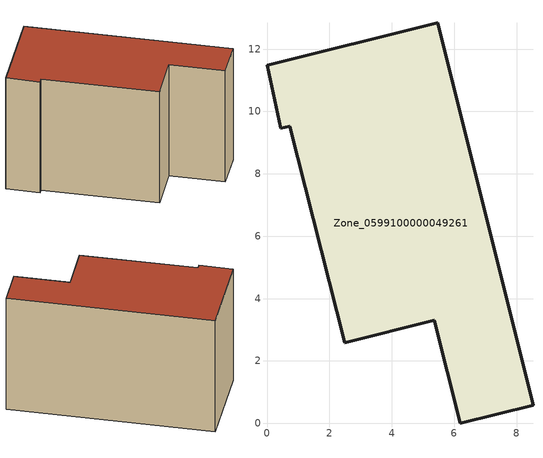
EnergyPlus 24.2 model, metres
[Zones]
Zone_0599100000049261
 floor ground (C_G): 5.47,12.85 8.53,0.58 6.19,0 5.37,3.31 2.5,2.59 0.73,9.53 0.45,9.46 0,11.48 z0
 wall outside (C_F): 8.53,0.58 5.47,12.85 0,11.48 0.45,9.46 0.73,9.53 2.5,2.59 5.37,3.31 6.19,0 8.53,0.58 z0:7.9
 roof outside (C_R): 6.19,0 8.53,0.58 5.47,12.85 0,11.48 0.45,9.46 0.73,9.53 2.5,2.59 5.37,3.31 z7.9
[BUILDING]
Pand.0599100000049261: North Axis=0; Terrain=City; Loads Convergence Tolerance Value=0.04; Temperature Convergence Tolerance Value=0.4; Solar Distribution=FullExterior; Maximum Number of Warmup Days=25; Minimum Number of Warmup Days=1
[Site:Location]
Rotterdam.The.Hague.AP_ZH_NLD Design_Conditions: Latitude=51.96; Longitude=4.45; Time Zone=1; Elevation=-4.5
[SITE:GROUNDTEMPERATURE:BUILDINGSURFACE]
18, 18, 18, 18, 18, 18, 18, 18, 18, 18, 18, 18
[MATERIAL] Thermal Absorptance=0.9; Solar Absorptance=0.7; Visible Absorptance=0.7
Name | Roughness | Thickness | Conductivity | Density | Specific Heat
G.TI.1975-1991 | MediumSmooth | 0.15 | 0.288461 | 540 | 1210
F.TI.1975-1991 | Rough | 0.3 | 0.230769 | 1920 | 840
R.TI.1975-1991 | MediumRough | 0.2 | 0.153846 | 1500 | 1000
[CONSTRUCTION]
C_G: G.TI.1975-1991
C_F: F.TI.1975-1991
C_R: R.TI.1975-1991
[ZONE]
Zone_0599100000049261: Type=1; Multiplier=1; Ceiling Height=Autocalculate; Volume=Autocalculate; Floor Area=autocalculate; Part of Total Floor Area=Yes
[ZONEINFILTRATION:DESIGNFLOWRATE]
Infil_Zone_0599100000049261: Zone or ZoneList or Space or SpaceList=Zone_0599100000049261; Schedule=AlwaysOn; Design Flow Rate Calculation Method=Flow/Area; Flow Rate per Floor Area=0.003; Constant Term Coefficient=1; Temperature Term Coefficient=0; Velocity Term Coefficient=0; Velocity Squared Term Coefficient=0
[HVACTEMPLATE:ZONE:IDEALLOADSAIRSYSTEM]
Zone_0599100000049261: Maximum Heating Supply Air Temperature=50; Minimum Cooling Supply Air Temperature=13; Maximum Heating Supply Air Humidity Ratio=0.0156; Minimum Cooling Supply Air Humidity Ratio=0.0077; Heating Limit=NoLimit; Cooling Limit=NoLimit; Dehumidification Control Type=ConstantSensibleHeatRatio; Cooling Sensible Heat Ratio=0.7; Dehumidification Setpoint=60; Humidification Control Type=None; Humidification Setpoint=30; Outdoor Air Method=None; Outdoor Air Flow Rate per Person=0.00944; Outdoor Air Flow Rate per Zone Floor Area=0; Outdoor Air Flow Rate per Zone=0; Demand Controlled Ventilation Type=None; Outdoor Air Economizer Type=NoEconomizer; Heat Recovery Type=None; Sensible Heat Recovery Effectiveness=0.7; Latent Heat Recovery Effectiveness=0.65
[ZONECONTROL:THERMOSTAT]
ThermostatControl_Zone_0599100000049261: Zone or ZoneList=Zone_0599100000049261; Control Type Schedule=DualSetpointControlType; Control 1=Thermostat_Zone_0599100000049261; Temperature Difference Between Cutout And Setpoint=0
[THERMOSTATSETPOINT:DUALSETPOINT]
Thermostat_Zone_0599100000049261: Heating Setpoint Temperature Schedule=HeatingSetpoint_Zone_0599100000049261; Cooling Setpoint Temperature Schedule=CoolingSetpoint_Zone_0599100000049261
[SCHEDULE:COMPACT]
HeatingSetpoint_Zone_0599100000049261: Through: 12/31, For: AllDays, Until: 24:00, 21
CoolingSetpoint_Zone_0599100000049261: Through: 12/31, For: AllDays, Until: 24:00, 24
DualSetpointControlType: Through: 12/31, For: AllDays, Until: 24:00, 4
AlwaysOn: Through: 12/31, For: AllDays, Until: 24:00, 1
